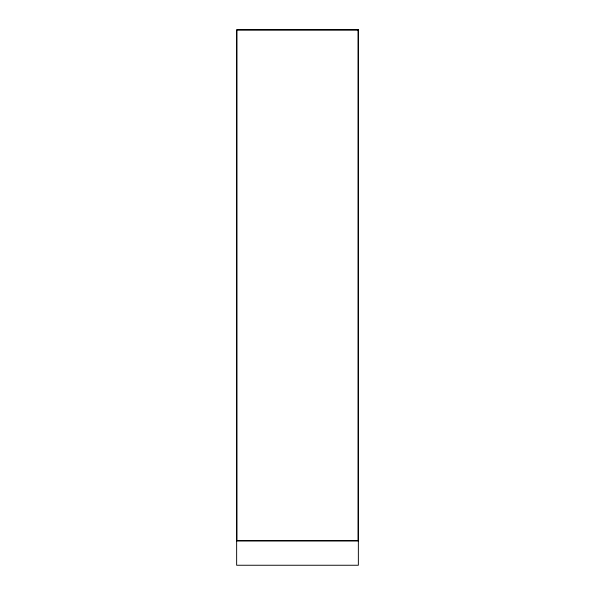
<?xml version="1.0" encoding="UTF-8"?>
<svg xmlns="http://www.w3.org/2000/svg" width="595" height="595" viewBox="0 0 595 595"><rect width="100%" height="100%" fill="white"/><g stroke="black" fill="none" stroke-linecap="round" stroke-linejoin="round"><path stroke-width="0.89" d="M236.646 540.907L358.354 540.907M358.354 29.75L236.646 29.75L236.646 565.25L358.354 565.25L358.354 29.75M358.108 29.995L236.892 29.995L236.892 540.669L358.108 540.669L358.108 29.995"/></g></svg>
